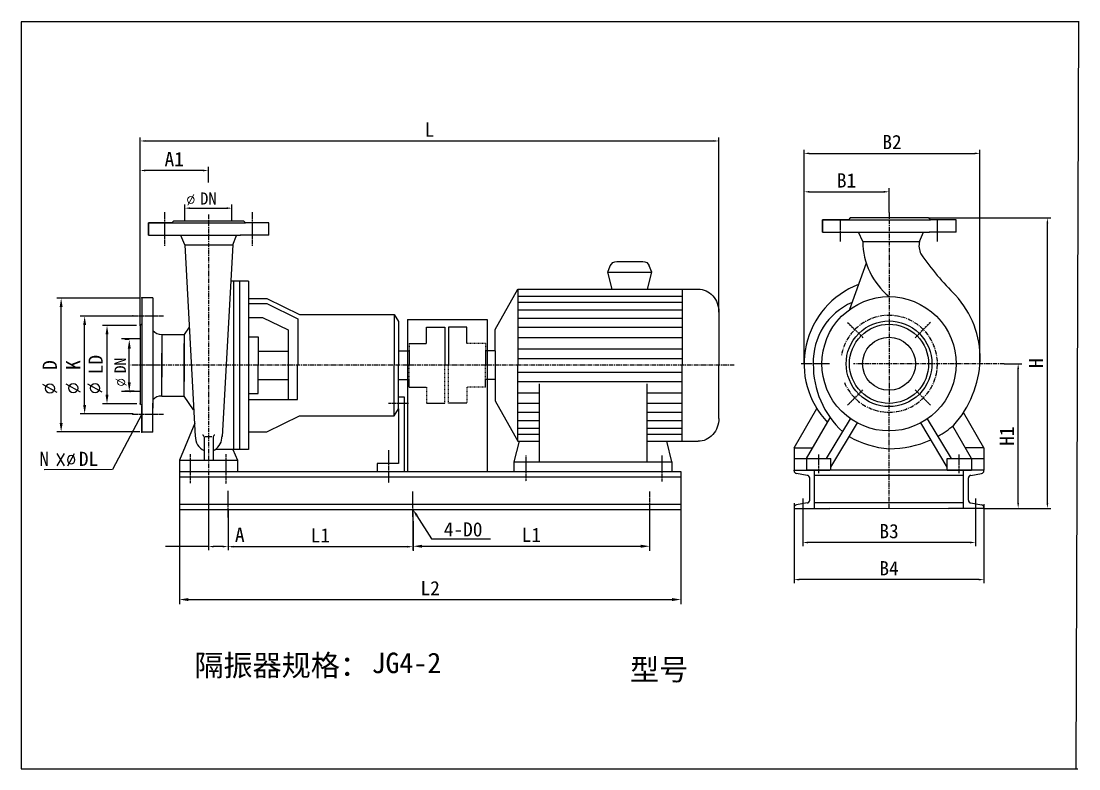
# Model space of a CAD drawing. Extents: x 1620 to 2878, y -792 to 791.
# Drawn here: x 1942.2 to 2239.6, y 117.8 to 328 of the extents above; entities that cross this region are included whole.
import ezdxf
from ezdxf.enums import TextEntityAlignment as Align

# ---------------------------------------------------------------- set-up
doc = ezdxf.new("R2010")
doc.units = 0
doc.header["$MEASUREMENT"] = 0
for name, pattern in [('CENTER', [2, 1.25, -0.25, 0.25, -0.25]), ('DASHED', [0.75, 0.5, -0.25]), ('GEN4A', [16.25, 9.75, -1.5, 1, -1.5, 1, -1.5])]:
    doc.linetypes.add(name, pattern=pattern)
doc.layers.get('0').update_dxf_attribs({"linetype": 'CONTINUOUS'})
doc.layers.get('DEFPOINTS').update_dxf_attribs({"linetype": 'CONTINUOUS'})
for name, color, linetype in [('4A', 3, 'GEN4A'), ('TEXT', 3, 'CONTINUOUS'), ('YHCENTER', 4, 'CENTER'), ('YHDIM', 1, 'CONTINUOUS'), ('YHSOLID', 7, 'CONTINUOUS')]:
    doc.layers.add(name, color=color, linetype=linetype)
doc.styles.add('HZTXT', font='txt.shx', dxfattribs={"bigfont": 'hztxt.shx'})
doc.styles.get("Standard").update_dxf_attribs({"font": 'SimSun.ttf', "width": 0.6})
doc.dimstyles.get("Standard").update_dxf_attribs({"dimtxt": 0.18, "dimasz": 0.18, "dimexe": 0.18, "dimexo": 0.0625, "dimgap": 0.09, "dimtad": 0, "dimtih": 1, "dimtoh": 1, "dimdec": 4, "dimzin": 0, "dimdsep": 46, "dimtxsty": 'Standard', "dimcen": 0.09, "dimadec": 0, "dimazin": 0, "dimtfac": 1, "dimtdec": 4, "dimtofl": 0, "dimtmove": 0, "dimatfit": 3, "dimfxl": 0, "dimtolj": 1, "dimtzin": 0, "dimarcsym": 0})

# ---------------------------------------------------------------- blocks, each defined once
blk = doc.blocks.new('*D310')
at = {"layer": 'DEFPOINTS', "color": 0}
for p in [(2159.53, 192.48), (2212.9, 192.26), (2159.53, 171.02)]:
    blk.add_point(p, dxfattribs=at)
at = {"layer": 'YHDIM', "color": 0, "lineweight": -2}
for p, q in [((2159.53, 192.48), (2159.53, 170.02)), ((2212.9, 192.26), (2212.9, 170.02)), ((2211.4, 171.02), (2161.03, 171.02))]:
    blk.add_line(p, q, dxfattribs=at)
at = {"layer": 'YHDIM', "color": 0}
for points in [[(2161.03, 171.27), (2161.03, 170.77), (2159.53, 171.02)], [(2211.4, 171.27), (2211.4, 170.77), (2212.9, 171.02)]]:
    blk.add_solid(points, dxfattribs=at)
blk = doc.blocks.new('*D311')
at = {"layer": 'DEFPOINTS', "color": 0}
for p in [(2197.33, 272.7), (2230.73, 272.7), (2212.9, 191.04)]:
    blk.add_point(p, dxfattribs=at)
at = {"layer": 'YHDIM', "color": 0, "lineweight": -2}
for p, q in [((2197.33, 272.7), (2231.73, 272.7)), ((2230.73, 192.54), (2230.73, 271.2)), ((2212.9, 191.04), (2231.73, 191.04))]:
    blk.add_line(p, q, dxfattribs=at)
at = {"layer": 'YHDIM', "color": 0}
for points in [[(2230.48, 271.2), (2230.98, 271.2), (2230.73, 272.7)], [(2230.48, 192.54), (2230.98, 192.54), (2230.73, 191.04)]]:
    blk.add_solid(points, dxfattribs=at)
blk = doc.blocks.new('*D312')
at = {"layer": 'DEFPOINTS', "color": 0}
for p in [(2211.78, 290.85), (2162.32, 231.7), (2211.78, 231.7)]:
    blk.add_point(p, dxfattribs=at)
at = {"layer": 'YHDIM', "color": 0, "lineweight": -2}
for p, q in [((2162.32, 231.7), (2162.32, 291.85)), ((2211.78, 231.7), (2211.78, 291.85)), ((2163.82, 290.85), (2210.28, 290.85))]:
    blk.add_line(p, q, dxfattribs=at)
at = {"layer": 'YHDIM', "color": 0}
for points in [[(2163.82, 291.1), (2163.82, 290.6), (2162.32, 290.85)], [(2210.28, 291.1), (2210.28, 290.6), (2211.78, 290.85)]]:
    blk.add_solid(points, dxfattribs=at)
blk = doc.blocks.new('*D313')
at = {"layer": 'DEFPOINTS', "color": 0}
for p in [(2138.37, 294.34), (1975.67, 286.43), (2138.37, 246.24)]:
    blk.add_point(p, dxfattribs=at)
at = {"layer": 'YHDIM', "color": 0, "lineweight": -2}
for p, q in [((1975.67, 286.43), (1975.67, 295.34)), ((2138.37, 246.24), (2138.37, 295.34)), ((1977.17, 294.34), (2136.87, 294.34))]:
    blk.add_line(p, q, dxfattribs=at)
at = {"layer": 'YHDIM', "color": 0}
for points in [[(1977.17, 294.59), (1977.17, 294.09), (1975.67, 294.34)], [(2136.87, 294.59), (2136.87, 294.09), (2138.37, 294.34)]]:
    blk.add_solid(points, dxfattribs=at)
blk = doc.blocks.new('*D314')
at = {"layer": 'DEFPOINTS', "color": 0}
for p in [(2052.34, 190.94), (2000.39, 188.47), (2000.39, 180.28)]:
    blk.add_point(p, dxfattribs=at)
at = {"layer": 'YHDIM', "color": 0, "lineweight": -2}
for p, q in [((2052.34, 190.94), (2052.34, 179.28)), ((2000.39, 188.47), (2000.39, 179.28)), ((2050.84, 180.28), (2001.89, 180.28))]:
    blk.add_line(p, q, dxfattribs=at)
at = {"layer": 'YHDIM', "color": 0}
for points in [[(2001.89, 180.53), (2001.89, 180.03), (2000.39, 180.28)], [(2050.84, 180.53), (2050.84, 180.03), (2052.34, 180.28)]]:
    blk.add_solid(points, dxfattribs=at)
blk = doc.blocks.new('*D315')
at = {"layer": 'DEFPOINTS', "color": 0}
for p in [(1994.88, 199.86), (2000.39, 190.55), (1994.88, 180.31)]:
    blk.add_point(p, dxfattribs=at)
at = {"layer": 'YHDIM', "color": 0, "lineweight": -2}
for p, q in [((1994.88, 199.86), (1994.88, 179.31)), ((2000.39, 190.55), (2000.39, 179.31)), ((1994.88, 180.31), (1982.86, 180.31)), ((1998.89, 180.31), (1996.38, 180.31))]:
    blk.add_line(p, q, dxfattribs=at)
at = {"layer": 'YHDIM', "color": 0}
for points in [[(1996.38, 180.56), (1996.38, 180.06), (1994.88, 180.31)], [(1998.89, 180.56), (1998.89, 180.06), (2000.39, 180.31)]]:
    blk.add_solid(points, dxfattribs=at)
at = {"layer": 'YHDIM', "color": 0, "insert": (1984.21, 181.82), "char_height": 2, "attachment_point": 5}
blk.add_mtext('\\A1;  ', dxfattribs=at)
blk = doc.blocks.new('*D316')
at = {"layer": 'DEFPOINTS', "color": 0}
for p in [(1975.67, 286.04), (1994.88, 282.64), (1975.67, 242.47)]:
    blk.add_point(p, dxfattribs=at)
at = {"layer": 'YHDIM', "color": 0, "lineweight": -2}
for p, q in [((1975.67, 242.47), (1975.67, 287.04)), ((1993.38, 286.04), (1977.17, 286.04)), ((1994.88, 282.64), (1994.88, 287.04))]:
    blk.add_line(p, q, dxfattribs=at)
at = {"layer": 'YHDIM', "color": 0}
for points in [[(1977.17, 286.29), (1977.17, 285.79), (1975.67, 286.04)], [(1993.38, 286.29), (1993.38, 285.79), (1994.88, 286.04)]]:
    blk.add_solid(points, dxfattribs=at)
blk = doc.blocks.new('*D317')
at = {"layer": 'DEFPOINTS', "color": 0}
for p in [(2001.51, 275.45), (1988.24, 271.84), (2001.51, 271.84)]:
    blk.add_point(p, dxfattribs=at)
at = {"layer": 'YHDIM', "color": 0, "lineweight": -2}
for p, q in [((1988.24, 271.84), (1988.24, 276.45)), ((1989.74, 275.45), (2000.01, 275.45)), ((2001.51, 271.84), (2001.51, 276.45))]:
    blk.add_line(p, q, dxfattribs=at)
at = {"layer": 'YHDIM', "color": 0}
for points in [[(1989.74, 275.7), (1989.74, 275.2), (1988.24, 275.45)], [(2000.01, 275.7), (2000.01, 275.2), (2001.51, 275.45)]]:
    blk.add_solid(points, dxfattribs=at)
blk = doc.blocks.new('*D318')
at = {"layer": 'DEFPOINTS', "color": 0}
for p in [(2161.94, 191.04), (2210.49, 191.13), (2161.94, 181.46)]:
    blk.add_point(p, dxfattribs=at)
at = {"layer": 'YHDIM', "color": 0, "lineweight": -2}
for p, q in [((2161.94, 191.04), (2161.94, 180.46)), ((2210.49, 191.13), (2210.49, 180.46)), ((2208.99, 181.46), (2163.44, 181.46))]:
    blk.add_line(p, q, dxfattribs=at)
at = {"layer": 'YHDIM', "color": 0}
for points in [[(2163.44, 181.71), (2163.44, 181.21), (2161.94, 181.46)], [(2208.99, 181.71), (2208.99, 181.21), (2210.49, 181.46)]]:
    blk.add_solid(points, dxfattribs=at)
blk = doc.blocks.new('*D319')
at = {"layer": 'DEFPOINTS', "color": 0}
for p in [(2186.22, 280.05), (2162.32, 277.08), (2186.22, 274.2)]:
    blk.add_point(p, dxfattribs=at)
at = {"layer": 'YHDIM', "color": 0, "lineweight": -2}
for p, q in [((2162.32, 277.08), (2162.32, 281.05)), ((2163.82, 280.05), (2184.72, 280.05)), ((2186.22, 274.2), (2186.22, 281.05))]:
    blk.add_line(p, q, dxfattribs=at)
at = {"layer": 'YHDIM', "color": 0}
for points in [[(2163.82, 280.3), (2163.82, 279.8), (2162.32, 280.05)], [(2184.72, 280.3), (2184.72, 279.8), (2186.22, 280.05)]]:
    blk.add_solid(points, dxfattribs=at)
blk = doc.blocks.new('*D320')
at = {"layer": 'DEFPOINTS', "color": 0}
for p in [(2218.6, 231.7), (2222.51, 231.7), (2212.9, 191.04)]:
    blk.add_point(p, dxfattribs=at)
at = {"layer": 'YHDIM', "color": 0, "lineweight": -2}
for p, q in [((2218.6, 231.7), (2223.51, 231.7)), ((2222.51, 192.54), (2222.51, 230.2)), ((2212.9, 191.04), (2223.51, 191.04))]:
    blk.add_line(p, q, dxfattribs=at)
at = {"layer": 'YHDIM', "color": 0}
for points in [[(2222.26, 230.2), (2222.76, 230.2), (2222.51, 231.7)], [(2222.26, 192.54), (2222.76, 192.54), (2222.51, 191.04)]]:
    blk.add_solid(points, dxfattribs=at)
blk = doc.blocks.new('*D321')
at = {"layer": 'DEFPOINTS', "color": 0}
for p in [(1972.64, 238.49), (1973.26, 238.49), (1974.62, 223.96)]:
    blk.add_point(p, dxfattribs=at)
at = {"layer": 'YHDIM', "color": 0, "lineweight": -2}
for p, q in [((1972.63, 238.49), (1971.39, 238.49)), ((1972.64, 226.46), (1972.64, 235.99)), ((1974, 223.96), (1971.39, 223.96))]:
    blk.add_line(p, q, dxfattribs=at)
at = {"layer": 'YHDIM', "color": 0}
for points in [[(1972.22, 235.99), (1973.05, 235.99), (1972.64, 238.49)], [(1972.22, 226.46), (1973.05, 226.46), (1972.64, 223.96)]]:
    blk.add_solid(points, dxfattribs=at)
blk = doc.blocks.new('*D322')
at = {"layer": 'DEFPOINTS', "color": 0}
for p in [(1966.38, 242.47), (1975.25, 242.47), (1975.37, 220.48)]:
    blk.add_point(p, dxfattribs=at)
at = {"layer": 'YHDIM', "color": 0, "lineweight": -2}
for p, q in [((1974.62, 242.47), (1965.13, 242.47)), ((1966.38, 222.98), (1966.38, 239.97)), ((1974.75, 220.48), (1965.13, 220.48))]:
    blk.add_line(p, q, dxfattribs=at)
at = {"layer": 'YHDIM', "color": 0}
for points in [[(1965.96, 239.97), (1966.79, 239.97), (1966.38, 242.47)], [(1965.96, 222.98), (1966.79, 222.98), (1966.38, 220.48)]]:
    blk.add_solid(points, dxfattribs=at)
blk = doc.blocks.new('*D323')
at = {"layer": 'DEFPOINTS', "color": 0}
for p in [(1960.09, 245.08), (1974.62, 245.08), (1974.38, 217.63)]:
    blk.add_point(p, dxfattribs=at)
at = {"layer": 'YHDIM', "color": 0, "lineweight": -2}
for p, q in [((1974, 245.08), (1958.84, 245.08)), ((1960.09, 220.13), (1960.09, 242.58)), ((1973.75, 217.63), (1958.84, 217.63))]:
    blk.add_line(p, q, dxfattribs=at)
at = {"layer": 'YHDIM', "color": 0}
for points in [[(1959.67, 242.58), (1960.51, 242.58), (1960.09, 245.08)], [(1959.67, 220.13), (1960.51, 220.13), (1960.09, 217.63)]]:
    blk.add_solid(points, dxfattribs=at)
blk = doc.blocks.new('*D324')
at = {"layer": 'DEFPOINTS', "color": 0}
for p in [(1953.48, 250.17), (1976.36, 250.17), (1976.24, 212.53)]:
    blk.add_point(p, dxfattribs=at)
at = {"layer": 'YHDIM', "color": 0, "lineweight": -2}
for p, q in [((1975.74, 250.17), (1952.23, 250.17)), ((1953.48, 215.03), (1953.48, 247.67)), ((1975.62, 212.53), (1952.23, 212.53))]:
    blk.add_line(p, q, dxfattribs=at)
at = {"layer": 'YHDIM', "color": 0}
for points in [[(1953.07, 247.67), (1953.9, 247.67), (1953.48, 250.17)], [(1953.07, 215.03), (1953.9, 215.03), (1953.48, 212.53)]]:
    blk.add_solid(points, dxfattribs=at)
blk = doc.blocks.new('*D325')
at = {"layer": 'DEFPOINTS', "color": 0}
for p in [(1986.73, 196.06), (2127.73, 196.06), (2127.73, 165.41)]:
    blk.add_point(p, dxfattribs=at)
at = {"layer": 'YHDIM', "color": 0, "lineweight": -2}
for p, q in [((1986.73, 195.44), (1986.73, 164.16)), ((2127.73, 195.44), (2127.73, 164.16)), ((1989.23, 165.41), (2125.23, 165.41))]:
    blk.add_line(p, q, dxfattribs=at)
at = {"layer": 'YHDIM', "color": 0}
for points in [[(1989.23, 165.83), (1989.23, 165), (1986.73, 165.41)], [(2125.23, 165.83), (2125.23, 165), (2127.73, 165.41)]]:
    blk.add_solid(points, dxfattribs=at)
blk = doc.blocks.new('*D326')
at = {"layer": 'DEFPOINTS', "color": 0}
for p in [(2118.92, 191.42), (2052.42, 188.03), (2118.92, 180.4)]:
    blk.add_point(p, dxfattribs=at)
at = {"layer": 'YHDIM', "color": 0, "lineweight": -2}
for p, q in [((2118.92, 190.79), (2118.92, 179.15)), ((2052.42, 187.41), (2052.42, 179.15)), ((2054.92, 180.4), (2116.42, 180.4))]:
    blk.add_line(p, q, dxfattribs=at)
at = {"layer": 'YHDIM', "color": 0}
for points in [[(2054.92, 180.82), (2054.92, 179.98), (2052.42, 180.4)], [(2116.42, 180.82), (2116.42, 179.98), (2118.92, 180.4)]]:
    blk.add_solid(points, dxfattribs=at)

msp = doc.modelspace()

# ---------------------------------------------------------------- linework, layer by layer
for p, q in [((2239.24032, 327.81859), (1942.24032, 327.81859)), ((1942.24032, 327.81859), (1942.24032, 117.81859)), ((2238.83469, 117.90355), (2239.56993, 328.02719)), ((1942.24032, 117.81859), (2239.24032, 117.81859))]:
    msp.add_line(p, q)
at = {"layer": '4A', "linetype": 'DASHED', "ltscale": 0.5}
for p, q in [((2056.22987, 237.4306), (2056.22987, 242.00254)), ((2056.22987, 242.00254), (2061.337, 242.00254)), ((2061.337, 242.00254), (2061.337, 231.29453)), ((2067.50856, 242.00254), (2062.40143, 242.00254)), ((2062.40143, 242.00254), (2062.40143, 231.29453)), ((2067.50856, 237.4306), (2067.50856, 242.00254)), ((2051.29996, 237.4306), (2056.22987, 237.4306)), ((2051.29996, 237.4306), (2051.29996, 235.35502)), ((2051.29996, 235.35502), (2051.29996, 231.29453)), ((2072.7918, 237.4306), (2067.50856, 237.4306)), ((2072.7918, 237.4306), (2072.7918, 235.35502)), ((2072.7918, 235.35502), (2072.7918, 231.29453)), ((2051.29996, 227.23405), (2051.29996, 231.29453)), ((2061.337, 220.58652), (2061.337, 231.29453)), ((2062.40143, 220.58652), (2062.40143, 231.29453)), ((2072.7918, 227.23405), (2072.7918, 231.29453)), ((2051.29996, 225.15847), (2051.29996, 227.23405)), ((2072.7918, 225.15847), (2072.7918, 227.23405)), ((2051.29996, 225.15847), (2056.22987, 225.15847)), ((2056.22987, 225.15847), (2056.22987, 220.58652)), ((2067.50856, 225.15847), (2067.50856, 220.58652)), ((2072.7918, 225.15847), (2067.50856, 225.15847)), ((2056.22987, 220.58652), (2061.337, 220.58652)), ((2067.50856, 220.58652), (2062.40143, 220.58652))]:
    msp.add_line(p, q, dxfattribs=at)
at = {"layer": 'DEFPOINTS', "color": 0, "linetype": 'ByBlock', "ltscale": 0.2}
for p in [(1967.59121, 220.44707), (1961.58965, 217.57798), (1955.41661, 212.48686)]:
    msp.add_point(p, dxfattribs=at)
at = {"layer": 'YHCENTER', "ltscale": 0.1}
for p, q in [((1982.65357, 264.86035), (1982.6476, 274.3695)), ((2007.27933, 264.86035), (2007.2853, 274.3695)), ((1973.67185, 245.14102), (1982.23008, 245.14766)), ((2045.54977, 220.59954), (2051.09968, 220.59954)), ((1973.67185, 217.57798), (1982.23008, 217.57135)), ((1989.73129, 206.28249), (1989.73129, 198.13663)), ((1999.79092, 206.28249), (1999.79092, 197.92993)), ((2045.48728, 207.39632), (2045.48728, 198.2071)), ((2084.09879, 205.90332), (2084.09879, 198.66955)), ((2122.36837, 205.99489), (2122.36837, 198.57798)), ((2000.38721, 188.47307), (2000.38721, 196.0597)), ((2052.34324, 188.71055), (2052.34324, 195.82221)), ((2118.92039, 195.75714), (2118.92039, 187.07297))]:
    msp.add_line(p, q, dxfattribs=at)
at = {"layer": 'YHCENTER'}
for p, q in [((1994.87596, 273.69776), (1994.87596, 199.05717)), ((2186.21577, 274.20446), (2186.19449, 191.06133)), ((2142.677, 231.29453), (1973.09744, 231.29453)), ((1981.21868, 231.29453), (1974.74722, 231.29453)), ((2218.59733, 231.69957), (2176.21687, 231.69957))]:
    msp.add_line(p, q, dxfattribs=at)
at = {"layer": 'YHCENTER', "ltscale": 0.4}
for p, q in [((2172.61336, 266.11622), (2172.60911, 272.19863)), ((2174.56915, 243.34618), (2178.8756, 239.03974)), ((2197.86239, 243.34618), (2193.55594, 239.03974)), ((2169.44509, 231.69957), (2161.45466, 231.69957)), ((2174.56915, 220.05295), (2178.8756, 224.35939)), ((2197.86239, 220.05295), (2193.55594, 224.35939))]:
    msp.add_line(p, q, dxfattribs=at)
at = {"layer": 'YHCENTER', "ltscale": 0.2}
for p, q in [((2166.45969, 200.95342), (2166.45969, 206.17312)), ((2205.97185, 200.95342), (2205.97185, 206.17312)), ((2161.93678, 193.86386), (2161.93678, 188.39171)), ((2210.49476, 193.86386), (2210.49476, 188.39171))]:
    msp.add_line(p, q, dxfattribs=at)
at = {"layer": 'YHCENTER'}
msp.add_ellipse((2186.21577, 231.69957), major_axis=(9.61963, 9.61963), ratio=1, start_param=2.750096973, end_param=8.46193209, dxfattribs=at)
at = {"layer": 'YHDIM', "ltscale": 0.2}
for p, q in [((1976.12415, 217.57608), (1967.93415, 201.94399)), ((1967.93415, 201.94399), (1948.73789, 201.92759))]:
    msp.add_line(p, q, dxfattribs=at)
at = {"layer": 'YHDIM', "color": 1, "ltscale": 0.2}
for p, q in [((2053.49411, 188.98161), (2057.63557, 182.48719)), ((2057.63557, 182.48719), (2074.15643, 182.43856))]:
    msp.add_line(p, q, dxfattribs=at)
msp.add_solid([(2053.2234, 188.76848), (2052.34324, 190.78634), (2053.76482, 189.19473)], dxfattribs=at)
at = {"layer": 'YHSOLID', "color": 2, "ltscale": 0.2}
for p, q in [((1984.60425, 271.33852), (1978.07155, 271.33852)), ((1978.07155, 271.33852), (1984.60425, 271.33852)), ((1978.07155, 271.33852), (1978.07155, 267.88379)), ((1978.07155, 267.83439), (1978.07155, 271.33852)), ((1985.05478, 271.83911), (1984.60425, 271.33852)), ((1984.60425, 271.33852), (2005.32865, 271.33852)), ((2004.87812, 271.83911), (1985.05478, 271.83911)), ((1999.47176, 271.83911), (1990.46114, 271.83911)), ((2004.87812, 271.83911), (2005.32865, 271.33852)), ((2011.86135, 271.33852), (2005.32865, 271.33852)), ((2011.86135, 267.83439), (2011.86135, 271.33852)), ((2167.5442, 272.19863), (2174.80275, 272.19863)), ((2174.80275, 272.19863), (2167.5442, 272.19863)), ((2167.5442, 268.69451), (2167.5442, 272.19863)), ((2167.5442, 272.19863), (2167.5442, 268.7439)), ((2175.30334, 272.69922), (2174.80275, 272.19863)), ((2174.80275, 272.19863), (2197.82987, 272.19863)), ((2197.32928, 272.69922), (2175.30334, 272.69922)), ((2191.32221, 272.69922), (2181.31042, 272.69922)), ((2197.32928, 272.69922), (2197.82987, 272.19863)), ((2205.08842, 272.19863), (2197.82987, 272.19863)), ((2199.81819, 266.11622), (2199.81998, 272.19863)), ((2205.08842, 268.69451), (2205.08842, 272.19863)), ((1978.07155, 267.83439), (2003.92626, 267.83439)), ((1988.21688, 265.10534), (1987.17464, 267.80702)), ((2001.69957, 265.10534), (2002.74181, 267.80702)), ((2011.86135, 267.83439), (2003.81832, 267.83439)), ((2167.5442, 268.69451), (2197.61546, 268.69451)), ((2178.81679, 266.10004), (2177.65874, 268.66713)), ((2194.77746, 266.10004), (2195.93551, 268.66713)), ((2205.08842, 268.69451), (2197.49553, 268.69451)), ((1988.2119, 265.11158), (1991.18349, 211.26537)), ((1988.21688, 265.10534), (2001.69957, 265.10534)), ((2001.69957, 265.10534), (1998.73298, 211.2658)), ((2178.81679, 266.10004), (2194.77746, 266.10004)), ((2107.13013, 257.48304), (2107.85283, 259.20236)), ((2109.65647, 260.47822), (2117.01398, 260.47822)), ((2119.54033, 257.48304), (2118.81762, 259.20236)), ((2179.8184, 259.9702), (2175.07638, 246.9341)), ((2107.13013, 257.48304), (2119.54033, 257.48304)), ((2108.38913, 252.69075), (2107.13013, 257.48304)), ((2118.28132, 252.69075), (2119.54033, 257.48304)), ((2006.11015, 254.96819), (2001.141, 254.96819)), ((2001.9705, 254.96819), (2001.9705, 207.62178)), ((2003.62558, 254.96819), (2003.62558, 207.62178)), ((2006.11015, 254.96819), (2006.11015, 207.62178)), ((1976.12415, 250.23215), (1976.12415, 242.9736)), ((1979.27786, 250.23215), (1976.12415, 250.23215)), ((1979.27786, 250.23215), (1979.27786, 242.13456)), ((2006.11015, 250.01867), (2011.32233, 250.01867)), ((2011.32233, 250.01867), (2020.47995, 245.52182)), ((2075.46554, 241.34769), (2081.86009, 252.69075)), ((2081.86009, 252.69075), (2128.02363, 252.69075)), ((2081.86009, 252.69075), (2081.86009, 231.29453)), ((2081.86009, 250.69397), (2128.02363, 250.69397)), ((2128.02363, 252.69075), (2128.02363, 231.29453)), ((2128.02363, 252.69075), (2132.55938, 252.69075)), ((2006.11015, 248.65007), (2011.32233, 248.65007)), ((2011.32233, 248.65007), (2020.02453, 244.37684)), ((2081.86009, 249.02998), (2128.02363, 249.02998)), ((2081.86009, 246.86679), (2128.02363, 246.86679)), ((2006.11015, 244.73976), (2010.08958, 244.73976)), ((2010.08958, 244.73976), (2017.31, 241.22048)), ((2020.02453, 244.37684), (2020.02453, 231.29453)), ((2020.47995, 245.52182), (2047.07225, 245.52182)), ((2047.07225, 245.52182), (2047.07225, 231.29453)), ((2047.07225, 245.52182), (2048.30501, 243.56667)), ((2050.83102, 244.15781), (2050.83102, 201.45006)), ((2050.83102, 244.15781), (2073.24454, 244.15781)), ((2073.24454, 244.15781), (2073.24454, 201.45006)), ((2081.86009, 244.53721), (2128.02363, 244.53721)), ((2138.36546, 246.23955), (2138.36546, 231.29453)), ((1975.67362, 242.47301), (1976.12415, 242.9736)), ((1975.67362, 242.47301), (1975.67362, 220.44707)), ((1976.12415, 242.9736), (1976.12415, 219.7454)), ((1979.27786, 242.13456), (1979.27786, 242.10993)), ((1979.27786, 242.10993), (1979.27786, 219.17975)), ((1989.45275, 241.9663), (1988.0816, 239.95288)), ((2017.31, 241.22048), (2017.31, 235.27993)), ((2048.30501, 243.56667), (2048.30501, 231.29453)), ((2075.46554, 235.35502), (2075.46554, 241.34769)), ((2081.86009, 241.99264), (2128.02363, 241.99264)), ((1981.74983, 239.95288), (1981.74983, 227.92677)), ((1981.74983, 239.95288), (1988.0816, 239.95288)), ((1988.0816, 239.95288), (1988.0816, 226.69557)), ((2006.11015, 239.26533), (2008.85682, 239.26533)), ((2008.85682, 239.26533), (2008.85682, 231.29453)), ((2081.86009, 239.04605), (2128.02363, 239.04605)), ((1975.67362, 236.46594), (1975.67362, 226.45415)), ((1988.0816, 222.63619), (1988.0816, 237.36805)), ((2008.85682, 235.27993), (2017.31, 235.27993)), ((2017.31, 235.27993), (2017.31, 221.66894)), ((2048.30501, 235.35502), (2051.29996, 235.35502)), ((2075.46554, 235.35502), (2072.82392, 235.35502)), ((2075.46554, 235.35502), (2075.46554, 227.23405)), ((2081.86009, 235.88447), (2128.02363, 235.88447)), ((1981.74983, 222.63619), (1981.74983, 234.6623)), ((2081.86009, 233.22209), (2128.02363, 233.22209)), ((2008.85682, 223.32374), (2008.85682, 231.29453)), ((2019.95162, 221.66894), (2019.95162, 231.29453)), ((2047.07225, 217.06725), (2047.07225, 231.29453)), ((2048.30501, 219.0224), (2048.30501, 231.29453)), ((2081.86009, 209.89831), (2081.86009, 231.29453)), ((2081.86009, 209.89831), (2081.86009, 231.29453)), ((2081.86009, 229.36698), (2128.02363, 229.36698)), ((2128.02363, 209.89831), (2128.02363, 231.29453)), ((2138.36546, 216.34951), (2138.36546, 231.29453)), ((2008.85682, 227.30914), (2017.31, 227.30914)), ((2048.30501, 227.23405), (2051.29996, 227.23405)), ((2075.46554, 227.23405), (2072.82392, 227.23405)), ((2075.46554, 227.23405), (2075.46554, 221.24137)), ((2081.86009, 226.7046), (2128.02363, 226.7046)), ((2087.81803, 226.04538), (2087.81803, 204.1023)), ((2118.08729, 226.04538), (2118.08729, 204.1023)), ((2006.11015, 223.32374), (2008.85682, 223.32374)), ((2081.86009, 223.54302), (2087.81803, 223.54302)), ((2118.08729, 223.54302), (2128.02363, 223.54302)), ((1975.67362, 220.44707), (1976.12415, 219.94648)), ((1979.27786, 220.58445), (1979.27786, 220.60908)), ((1979.27786, 212.48686), (1979.27786, 220.58445)), ((1981.74983, 222.63619), (1988.0816, 222.63619)), ((1990.69929, 218.79234), (1988.0816, 222.63619)), ((2006.11015, 221.66894), (2019.95162, 221.66894)), ((2048.30501, 222.451), (2049.88998, 222.451)), ((2049.88998, 222.451), (2049.88998, 201.45006)), ((2075.46554, 221.24137), (2081.86009, 209.89831)), ((2081.86009, 220.59642), (2087.81803, 220.59642)), ((2118.08729, 220.59642), (2128.02363, 220.59642)), ((1976.12415, 219.94648), (1976.12415, 212.68794)), ((1976.12415, 212.48686), (1976.12415, 219.7454)), ((2011.32233, 212.57039), (2020.47995, 217.06725)), ((2020.47995, 217.06725), (2047.07225, 217.06725)), ((2047.07225, 217.06725), (2048.30501, 219.0224)), ((2048.30501, 219.0224), (2048.30501, 203.68153)), ((2081.86009, 218.05186), (2087.81803, 218.05186)), ((2118.08729, 218.05186), (2128.02363, 218.05186)), ((2159.53393, 208.03445), (2165.91963, 219.0948)), ((2212.89761, 208.03445), (2207.14324, 218.00131)), ((1991.07089, 215.04796), (1986.72752, 204.64206)), ((2081.86009, 215.72227), (2087.81803, 215.72227)), ((2118.08729, 215.72227), (2128.02363, 215.72227)), ((2163.05645, 205.0471), (2169.68532, 216.52864)), ((2168.67091, 205.0471), (2175.38349, 216.24516)), ((2169.86293, 202.59847), (2177.32748, 215.05099)), ((2202.56861, 202.59847), (2195.10406, 215.05099)), ((2203.76063, 205.0471), (2197.04805, 216.24516)), ((2209.37509, 205.0471), (2204.10952, 214.16733)), ((1979.27786, 212.48686), (1976.12415, 212.48686)), ((1993.6508, 211.17752), (1993.6508, 204.64206)), ((1993.95499, 211.30104), (1995.81765, 211.30104)), ((1996.2518, 211.17752), (1996.2518, 204.64206)), ((2006.11015, 212.57039), (2011.32233, 212.57039)), ((2081.86009, 213.55909), (2087.81803, 213.55909)), ((2081.86009, 211.8951), (2087.81803, 211.8951)), ((2118.08729, 213.55909), (2128.02363, 213.55909)), ((2118.08729, 211.8951), (2128.02363, 211.8951)), ((2080.81092, 204.1023), (2082.37451, 209.89831)), ((2081.86009, 209.89831), (2087.81803, 209.89831)), ((2118.08729, 209.89831), (2128.02363, 209.89831)), ((2125.17587, 204.1023), (2123.77824, 209.89831)), ((2128.02363, 209.89831), (2132.55938, 209.89831)), ((2006.11015, 207.62178), (1996.82766, 207.62178)), ((2001.78069, 207.62178), (2003.0244, 204.64206)), ((2159.53393, 208.03445), (2159.53393, 201.81574)), ((2159.53393, 208.03445), (2164.7812, 208.03445)), ((2212.89761, 208.03445), (2207.65034, 208.03445)), ((2212.89761, 208.03445), (2212.89761, 201.81272)), ((1986.72752, 204.64206), (2003.0244, 204.64206)), ((1986.72752, 204.64206), (1986.72752, 201.45006)), ((2003.0244, 204.64206), (2003.0244, 201.45006)), ((2042.31734, 203.68153), (2042.31734, 201.45006)), ((2048.30501, 203.68153), (2042.31734, 203.68153)), ((2080.81092, 204.1023), (2125.17587, 204.1023)), ((2080.81092, 201.45006), (2080.81092, 204.1023)), ((2125.17587, 204.1023), (2125.17587, 201.45006)), ((2159.53393, 205.05735), (2163.06237, 205.05735)), ((2163.05645, 205.0471), (2169.86293, 205.0471)), ((2163.05645, 205.0471), (2163.05645, 201.81574)), ((2169.86293, 201.81574), (2169.86293, 205.0471)), ((2202.56861, 205.0471), (2209.37509, 205.0471)), ((2202.56861, 201.81574), (2202.56861, 205.0471)), ((2209.37509, 205.0471), (2212.89761, 205.0471)), ((2209.37509, 205.0471), (2209.37509, 201.81574)), ((1986.72752, 201.45006), (2127.72941, 201.45006)), ((1986.72752, 201.45006), (1986.72752, 190.67745)), ((2127.72941, 199.86113), (1986.72752, 199.86113)), ((2127.72941, 201.45006), (2127.72941, 190.67745)), ((2159.53393, 201.81272), (2165.71454, 201.81574)), ((2159.53393, 201.60161), (2159.53393, 201.81272)), ((2163.23001, 200.32349), (2160.20882, 200.86698)), ((2169.86293, 201.81574), (2163.05645, 201.81574)), ((2163.357, 201.81272), (2169.53761, 201.81574)), ((2163.90489, 193.34873), (2163.90489, 199.58885)), ((2165.28729, 191.08789), (2165.28729, 201.81574)), ((2207.14425, 200.26617), (2165.28729, 200.26617)), ((2202.89393, 201.81574), (2169.53761, 201.81574)), ((2202.56861, 201.81574), (2209.37509, 201.81574)), ((2209.07454, 201.81272), (2202.89393, 201.81574)), ((2212.89761, 201.81272), (2206.717, 201.81574)), ((2207.14425, 191.03471), (2207.14425, 201.81574)), ((2208.52665, 193.34873), (2208.52665, 199.58885)), ((2209.20154, 200.32349), (2212.22272, 200.86698)), ((2212.89761, 201.60161), (2212.89761, 201.81272)), ((1986.72752, 192.26638), (2127.72941, 192.26638)), ((2127.72941, 190.67745), (1986.72752, 190.67745)), ((2159.53393, 191.29662), (2159.53393, 191.08551)), ((2159.53393, 191.04011), (2165.71454, 191.04011)), ((2163.23001, 192.57474), (2160.20882, 192.03125)), ((2163.357, 191.04011), (2169.53761, 191.04011)), ((2165.28729, 192.67142), (2207.14425, 192.67142)), ((2169.53761, 191.08249), (2202.89393, 191.04011)), ((2209.07454, 191.04011), (2202.89393, 191.04011)), ((2212.89761, 191.04011), (2206.717, 191.04011)), ((2209.20154, 192.57474), (2212.22272, 192.03125)), ((2212.89761, 191.29662), (2212.89761, 191.08551))]:
    msp.add_line(p, q, dxfattribs=at)
at = {"layer": 'YHSOLID', "color": 1, "ltscale": 0.2}
for p, q in [((1975.56994, 238.66733), (1970.41856, 238.66733)), ((1975.56994, 223.92173), (1970.41856, 223.92173))]:
    msp.add_line(p, q, dxfattribs=at)
at = {"layer": 'YHSOLID', "color": 2, "ltscale": 0.2}
for centre, major_axis, ratio, start_param, end_param in [((2199.19047, 266.28232), (-14.40695, 14.40695), 1, 0.794344895, 1.665913503), ((2199.85968, 264.87343), (-3.69686, 3.69686), 1, 0.54857469, 1.240419942), ((2270.83036, 315.8208), (-65.42366, 65.42366), 1, 1.398587722, 1.562372554), ((2186.21577, 231.69957), (16.89398, 16.89398), 1, 1.152202847, 3.117825171), ((2186.21577, 231.69957), (-13.34498, 13.34498), 1, 1.570796327, 7.853981634), ((2186.10547, 233.31494), (-18.20261, 18.20261), 1, 3.904961689, 4.681706782), ((2183.163, 232.25152), (-12.90581, 12.90581), 1, -0.370892733, 0.815644387), ((2186.21577, 231.69957), (-8.5167, 8.5167), 1, 1.570796327, 7.853981634), ((2186.21577, 231.69957), (7.86641, 7.86641), 1, 1.570796327, 7.853981634), ((1981.59715, 243.47594), (0, 3.52714), 0.9, 2.322368769, 3.189708074), ((2186.21577, 231.69957), (5.26708, 5.26708), 1, 3.141592654, 9.424777961), ((2182.56534, 233.95375), (-20.71899, 20.71899), 1, 3.196370108, 3.885825536), ((2190.11457, 231.27991), (-17.81788, 17.81788), 1, 0.768743093, 1.6202834), ((1981.59715, 219.11313), (0, 3.52714), 0.9, -0.048115421, 0.819223884), ((2186.37391, 235.75046), (19.75256, 19.75256), 1, 4.435732876, 4.627829612), ((1995.18594, 211.41246), (0, 4.4496), 0.9, 1.570796327, 2.748181911), ((1993.23276, 211.17752), (0, 0.46449), 0.9, -1.570796327, 0), ((1996.66984, 211.17752), (0, 0.46449), 0.9, 0, 1.570796327), ((1994.73051, 211.41246), (0, 4.4496), 0.9, 3.657802201, 4.71238898), ((2188.00022, 233.70372), (-18.34842, 18.34842), 1, 1.832994006, 2.287371514), ((2186.37391, 235.75046), (19.75256, 19.75256), 1, 3.921329488, 4.353828379), ((1994.73051, 211.41246), (0, 4.4496), 0.9, 3.531260732, 3.657802201), ((2160.27121, 201.60161), (0.52134, 0.52134), 1, 2.35619449, 3.842257341), ((2163.16761, 199.58885), (0.52134, 0.52134), 1, 5.497787144, 6.983849994), ((2209.26393, 199.58885), (-0.52134, 0.52134), 1, -0.700664687, 0.785398163), ((2212.16033, 201.60161), (0.52134, 0.52134), 1, 4.011724293, 5.497787144), ((2163.16761, 193.30938), (0.52134, 0.52134), 1, 4.011724293, 5.497787144), ((2209.26393, 193.30938), (0.52134, 0.52134), 1, 2.35619449, 3.842257341), ((2160.27121, 191.29662), (0.52134, 0.52134), 1, 0.87013164, 2.35619449), ((2212.16033, 191.29662), (0.52134, 0.52134), 1, 5.497787144, 6.983849994)]:
    msp.add_ellipse(centre, major_axis=major_axis, ratio=ratio, start_param=start_param, end_param=end_param, dxfattribs=at)
at = {"layer": 'YHSOLID', "color": 2, "ltscale": 0.2, "extrusion": (0, 0, -1)}
for centre, major_axis, start_param, end_param in [((2109.65647, 258.26638), (0, 2.21184), -1.133855752, 0), ((2117.01398, 258.26638), (0, 2.21184), 0, 1.133855752), ((2132.55938, 246.23955), (0, 6.4512), 0, 1.570796327), ((2132.55938, 216.34951), (0, 6.4512), 1.570796327, 3.141592654)]:
    msp.add_ellipse(centre, major_axis=major_axis, ratio=0.9, start_param=start_param, end_param=end_param, dxfattribs=at)
at = {"layer": 'YHSOLID', "color": 2, "ltscale": 0.2}
for p in [(1976.12415, 250.23215), (1973.67185, 245.14102), (1975.67362, 242.47301), (1975.67362, 238.66733), (1972.90688, 223.92173), (1975.67362, 223.92173), (1975.67362, 220.44707), (1973.67185, 217.57798), (1976.12415, 212.48686)]:
    msp.add_point(p, dxfattribs=at)

# ---------------------------------------------------------------- texts
for tag, height, p in [('L', 4, (2057.01954, 294.33774)), ('B2', 4, (2187.05183, 290.84826)), ('A1', 4, (1985.27479, 286.04279)), ('B1', 4, (2174.26992, 280.04727)), ('DN', 3.4, (1994.87596, 275.4461)), ('L1', 4, (2026.36522, 180.27716)), ('L1', 4, (2085.66871, 180.39889)), ('B3', 4, (2186.21577, 181.45653)), ('B4', 4, (2186.21577, 171.02107)), ('L2', 4, (2057.22847, 165.41314))]:
    msp.add_attdef(tag, text='', height=height).set_placement(p, align=Align.BOTTOM_CENTER)
for tag, height, p in [('D', 4, (1953.48333, 231.35025)), ('K', 4, (1960.08935, 231.35025)), ('LD', 4, (1966.37572, 231.47446)), ('DN', 3.2, (1972.63554, 231.22604)), ('H', 4, (2230.72777, 231.86967)), ('H1', 4, (2222.51025, 211.36984))]:
    msp.add_attdef(tag, text='', height=height, rotation=90).set_placement(p, align=Align.BOTTOM_CENTER)
msp.add_attdef('N', text='', height=4).set_placement((1950.07414, 202.96662), align=Align.RIGHT)
for tag, p, height in [('DL', (1958.45985, 202.96662), 4), ('A', (2002.34052, 181.61399), 4), ('4-D0', (2061.03883, 183.14339), 4), ('型号', (2113.40602, 142.73199), 6)]:
    msp.add_attdef(tag, p, '', height=height)
at = {"layer": 'TEXT', "ltscale": 0.2}
for s, height, p in [('隔振器规格：', 6, (1990.92749, 143.92171)), ('JG4-2', 5.76, (2040.73697, 144.73096))]:
    msp.add_text(s, height=height, dxfattribs=at).set_placement(p)
at = {"layer": 'YHDIM', "style": 'HZTXT'}
for s, height, p in [('%%c', 3, (1988.65203, 276.25548)), ('X%%c', 3.5, (1951.79206, 202.96662))]:
    msp.add_text(s, height=height, dxfattribs=at).set_placement(p)
for height, p in [(4, (1958.90226, 223.11581)), (4, (1965.00642, 223.11581)), (3, (1971.83943, 225.20957)), (4, (1952.34256, 223.02477))]:
    msp.add_text('%%c', height=height, rotation=90, dxfattribs=at).set_placement(p)

# ---------------------------------------------------------------- dimensions: what is measured, and where the dimension line sits
at = {"layer": 'YHDIM', "ltscale": 0.2}
for base, p1, p2, text, picture, middle in [((2138.36546, 294.33774), (1975.67362, 286.42834), (2138.36546, 246.23955), ' ', '*D313', (2057.01954, 294.33774)), ((2211.77958, 290.84826), (2162.32407, 231.69957), (2211.77958, 231.69957), ' ', '*D312', (2190.52934, 290.84826)), ((1975.67362, 286.04279), (1994.87596, 282.64116), (1975.67362, 242.47301), ' ', '*D316', (1984.08725, 286.04279)), ((2186.21577, 280.04727), (2162.32407, 277.08083), (2186.21577, 274.20446), ' ', '*D319', (2174.26992, 280.04727)), ((2001.51148, 275.4461), (1988.24044, 271.83911), (2001.51148, 271.83911), ' ', '*D317', (1994.87596, 275.4461)), ((1994.87596, 180.31185), (2000.38721, 190.54898), (1994.87596, 199.86113), '  ', '*D315', (1984.20876, 180.31185)), ((2000.38721, 180.27716), (2052.34324, 190.93858), (2000.38721, 188.47307), ' ', '*D314', (2024.19712, 180.27716)), ((2159.53393, 171.02107), (2212.89761, 192.26344), (2159.53393, 192.48011), ' ', '*D310', (2186.38202, 171.02107)), ((2161.93678, 181.45653), (2210.49476, 191.12779), (2161.93678, 191.04011), ' ', '*D318', (2186.07617, 181.45653))]:
    dim = msp.add_linear_dim(base=base, p1=p1, p2=p2, text=text, dimstyle='Standard', override={"dimtxt": 2, "dimasz": 1.5, "dimexe": 1, "dimexo": 0, "dimgap": 0.5, "dimtad": 1, "dimtih": 0, "dimtoh": 0, "dimtofl": 1}, dxfattribs=at)
    dim.commit()
    dim.dimension.update_dxf_attribs({"geometry": picture, "text_midpoint": middle, "dimtype": 160})
for base, p2, picture, middle in [((2230.72777, 272.69922), (2197.32928, 272.69922), '*D311', (2230.72777, 238.22473)), ((2222.51025, 231.69957), (2218.59733, 231.69957), '*D320', (2222.51025, 213.51633))]:
    dim = msp.add_linear_dim(base=base, p1=(2212.89761, 191.04011), p2=p2, angle=90, text=' ', dimstyle='Standard', override={"dimtxt": 2, "dimasz": 1.5, "dimexe": 1, "dimexo": 0, "dimgap": 0.5, "dimtad": 1, "dimtih": 0, "dimtoh": 0, "dimtofl": 1}, dxfattribs=at)
    dim.commit()
    dim.dimension.update_dxf_attribs({"geometry": picture, "text_midpoint": middle, "dimtype": 160})
at = {"layer": 'YHDIM'}
for base, p1, p2, picture, middle in [((1953.48333, 250.16807), (1976.24054, 212.53243), (1976.36485, 250.16807), '*D324', (1953.48333, 231.23704)), ((1960.08935, 245.07546), (1974.37588, 217.62504), (1974.62451, 245.07546), '*D323', (1960.08935, 231.76935)), ((1966.37572, 242.46705), (1975.37037, 220.48187), (1975.24606, 242.46705), '*D322', (1966.37572, 231.76935))]:
    dim = msp.add_linear_dim(base=base, p1=p1, p2=p2, angle=90, text=' ', dimstyle='Standard', override={"dimtxt": 2.5, "dimasz": 2.5, "dimexe": 1.25, "dimexo": 0.625, "dimgap": 0.625, "dimtad": 1, "dimtih": 0, "dimtoh": 0, "dimzin": 8, "dimlunit": 6, "dimcen": 2.5, "dimtofl": 1}, dxfattribs=at)
    dim.commit()
    dim.dimension.update_dxf_attribs({"geometry": picture, "text_midpoint": middle, "dimtype": 160})
dim = msp.add_linear_dim(base=(1972.63554, 238.49233), p1=(1974.62451, 223.95975), p2=(1973.25709, 238.49233), angle=90, text=' ', dimstyle='Standard', override={"dimtxt": 2.5, "dimasz": 2.5, "dimexe": 1.25, "dimexo": 0.625, "dimgap": 0.625, "dimtad": 1, "dimtih": 0, "dimtoh": 0, "dimzin": 8, "dimlunit": 6, "dimcen": 2.5, "dimtofl": 1}, dxfattribs=at)
dim.commit()
dim.dimension.update_dxf_attribs({"geometry": '*D321', "text_midpoint": (1972.63554, 231.22604)})
for base, p1, p2, picture, middle in [((2127.72941, 165.41314), (1986.72752, 196.06376), (2127.72941, 196.06376), '*D325', (2057.22847, 165.41314)), ((2118.92039, 180.39889), (2052.41704, 188.03489), (2118.92039, 191.41505), '*D326', (2085.66871, 180.39889))]:
    dim = msp.add_linear_dim(base=base, p1=p1, p2=p2, text=' ', dimstyle='Standard', override={"dimtxt": 2.5, "dimasz": 2.5, "dimexe": 1.25, "dimexo": 0.625, "dimgap": 0.625, "dimtad": 1, "dimtih": 0, "dimtoh": 0, "dimzin": 8, "dimlunit": 6, "dimcen": 2.5, "dimtofl": 1}, dxfattribs=at)
    dim.commit()
    dim.dimension.update_dxf_attribs({"geometry": picture, "text_midpoint": middle})

doc.saveas('drawing.dxf')
